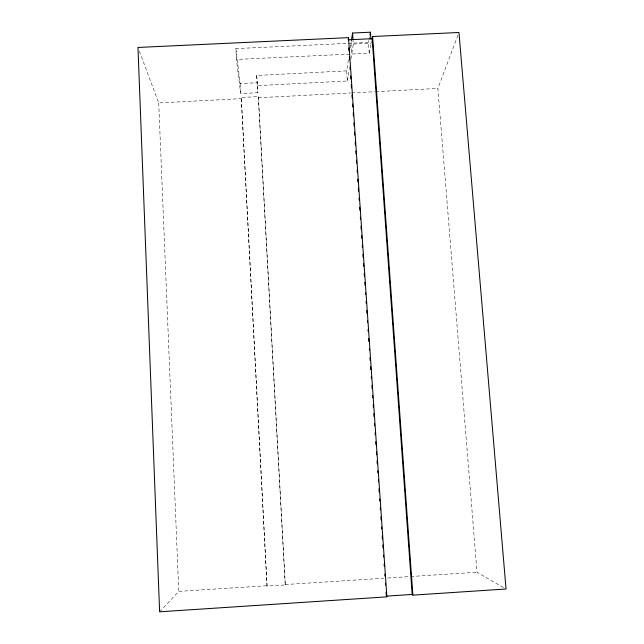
<?xml version="1.0" encoding="UTF-8"?>
<svg xmlns="http://www.w3.org/2000/svg" width="644" height="644" viewBox="0 0 644 644"><rect width="100%" height="100%" fill="white"/><g stroke="black" fill="none" stroke-linecap="round" stroke-linejoin="round"><path stroke-width="0.48" stroke-dasharray="3.22 2.42" d="M285.268 584.937L258.421 97.759L258.308 96.616L241.25 97.502L267.043 586.104L285.268 584.937L258.308 96.616M346.665 70.856L256.658 75.477L257.222 85.644L347.358 80.991L346.665 70.856L348.517 59.007M350.207 48.147L351.27 41.361M347.358 80.991L349.225 69.423M350.94 58.829L353.331 44.074L353.121 41.063M368.432 42.391L235.889 48.598L236.453 59.449L369.205 53.186L368.432 42.391L368.803 40.54M368.98 39.614L369.527 36.829M369.205 53.186L371.049 44.138M267.043 586.104L241.25 97.502M503.463 587.537L477.003 572.266L437.872 88.437L458.617 33.424M159.615 611.8L178.758 591.377L267.131 585.71M285.3 584.551L383.663 578.248M387.68 577.99L409.761 576.573M410.759 576.509L477.003 572.266M235.889 48.598L240.156 83.591L257.367 82.706L257.914 92.688L240.679 93.581L236.453 59.449M139.378 51.214L158.73 102.935L241.419 98.645M258.421 97.759L350.65 92.969M351.656 92.913L374.711 91.722M375.718 91.665L437.872 88.437M353.331 44.074L371.234 43.237L371.016 40.226M257.222 85.644L257.914 92.688M256.658 75.477L257.367 82.706M350.98 43.212L351.721 54.007M240.156 83.591L240.679 93.581M158.73 102.935L178.758 591.377"/><path stroke-width="0.97" d="M348.509 37.642L386.883 596.851L159.615 611.8L137.969 47.455L348.509 37.642L348.187 39.807L372.16 38.688L372.602 36.515L458.971 32.49L506.031 589.01L412.885 595.136L412.184 594.444L372.16 38.688M351.415 40.435L352.566 33.029L370.445 32.2L370.944 39.22M369.898 34.977L370.445 32.2M386.328 596.151L412.184 594.444M372.602 36.515L412.885 595.136M352.566 33.029L353.049 40.057M348.734 47.833L348.943 50.836M349.354 56.849L349.555 59.86M350.038 66.879L350.175 68.884M350.658 75.895L350.867 78.906M351.278 84.919L351.479 87.93M351.962 94.942L352.171 97.952M352.582 103.966L352.791 106.976M353.202 112.99L353.411 115.992M353.886 123.012L354.095 126.015M354.506 132.036L354.715 135.039M355.198 142.058L355.399 145.061M355.81 151.082L356.019 154.085M356.43 160.098L356.639 163.109M357.122 170.121L357.259 172.125M357.734 179.145L357.943 182.155M358.354 188.169L358.563 191.171M359.046 198.191L359.183 200.195M359.666 207.215L359.867 210.218M360.35 217.237L360.487 219.242M360.97 226.261L361.171 229.264M361.59 235.277L361.791 238.288M362.274 245.308L362.411 247.312M362.894 254.324L363.095 257.334M363.514 263.348L363.715 266.358M364.198 273.37L364.407 276.381M364.818 282.394L365.019 285.405M365.502 292.416L365.639 294.421M366.122 301.44L366.259 303.445M366.742 310.464L366.951 313.467M367.426 320.487L367.563 322.491M368.046 329.511L368.183 331.515M368.666 338.527L368.875 341.537M369.35 348.549L369.487 350.561M369.97 357.573L370.179 360.584M370.59 366.597L370.799 369.6M371.274 376.619L371.419 378.624M371.894 385.643L372.103 388.646M372.586 395.666L372.723 397.67M373.206 404.69L373.407 407.692M373.818 413.706L374.027 416.716M374.51 423.736L374.647 425.74M375.13 432.752L375.267 434.756M375.742 441.776L375.951 444.787M376.434 451.798L376.635 454.809M377.054 460.822L377.255 463.833M377.738 470.844L377.875 472.849M378.358 479.869L378.495 481.873M378.978 488.893L379.179 491.895M379.662 498.915L379.799 500.919M380.282 507.939L380.419 509.943M380.902 516.955L381.103 519.966M381.586 526.985L381.723 528.99M382.206 536.001L382.415 539.012M382.826 545.025L383.027 548.036M383.51 555.048L383.647 557.052M384.13 564.072L384.267 566.076M384.814 574.094L384.959 576.098M385.434 583.118L385.571 585.122M386.054 592.142L386.263 595.145"/></g></svg>
